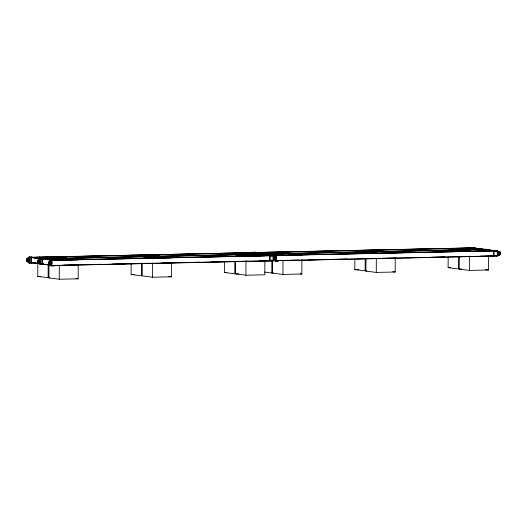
<?xml version="1.0" encoding="UTF-8"?>
<svg xmlns="http://www.w3.org/2000/svg" width="527" height="527" viewBox="0 0 527 527"><rect width="100%" height="100%" fill="white"/><g stroke="black" fill="none" stroke-linecap="round" stroke-linejoin="round"><path stroke-width="0.79" d="M250.43 252.723L251.083 252.802L29.025 257.479L251.135 252.677L28.965 257.334L28.952 262.644L43.741 263.974M31.304 262.565L29.657 262.604L29.67 257.558M29.71 262.742L29.729 257.433L28.965 257.334M31.047 262.709L31.06 257.407L41.422 258.737M31.482 262.703L32.028 262.993L29.057 262.657M31.501 256.978L32.048 257.367L28.978 257.031L26.857 258.829A1.647 1.502 -82.7 0 0 26.837 261.267L28.959 262.98L29.505 263.045L27.035 261.03L29.598 262.729M49.782 277.769L37.779 276.471L37.825 262.94M40.124 263.948L40.144 258.902L262.202 254.231L261.55 254.146M40.849 258.862L40.829 264.165L40.072 264.073L40.085 258.764L42.555 258.711M52.522 260.055L42.305 258.961L42.285 264.007L51.053 265.127M42.601 264.35L43.148 264.099M42.621 258.487L43.168 258.474L42.825 258.75M48.141 277.801L48.181 265.061M48.945 265.16L48.899 277.9L59.261 279.231L78.161 278.823L78.213 264.495M51.205 260.193L51.191 265.496L51.949 265.595L51.969 260.285L51.205 260.193L52.542 260.16M54.268 265.845L53.721 265.456L54.268 265.845L51.198 265.832L49.083 264.132A1.647 1.502 -82.7 0 1 49.083 261.688L51.218 259.89L54.288 259.903L51.317 260.206L49.281 261.919A1.331 1.212 -82.7 0 0 49.274 263.882L51.297 265.509L273.302 260.7L273.322 255.661L272.67 255.575M53.741 260.075L54.288 259.903M59.261 279.231L59.307 265.694M141.506 263.059L141.46 275.799L131.098 274.468L131.137 264.119M142.264 263.157L142.218 275.898L152.58 277.222L171.479 276.82L171.532 262.486M152.58 277.222L152.626 262.894M234.844 261.853L234.805 273.79L224.443 272.466L224.482 261.32M264.877 260.483L264.824 274.811L245.925 275.219L235.562 273.888L235.609 261.155M241.656 252.986L252.018 254.212M245.925 275.219L245.971 260.891M252.776 254.416L263.138 255.641M255.009 254.113L255.015 252.598L264.594 253.718L263.131 254.824M255.457 252.169L255.997 252.558L252.934 252.222L251.603 253.342M266.128 255.536L266.135 254.021L277.274 255.351M266.254 255.595L266.254 254.152L267.709 254.119M266.576 253.757L267.123 253.665L266.781 253.942M269.969 260.272L269.982 256.287M273.46 272.96L271.813 272.999L271.86 260.259M272.617 260.358L272.578 273.098L282.933 274.422L301.839 274.02L301.892 259.686M49.274 263.882L51.837 265.582L273.361 260.839L273.375 255.536L54.241 260.127L32.76 257.367M275.917 255.476L275.904 260.786L275.14 260.687L275.16 255.378L497.33 250.72L497.31 256.03L275.792 260.773L273.697 259.132M278.216 261.036L277.676 260.648L278.216 261.036L275.153 261.023L273.961 260.068M277.696 255.325L278.236 255.094L275.272 255.397L274.126 256.359M282.933 274.422L282.986 260.891M366.805 270.957L354.803 269.666L354.836 259.317M365.158 270.99L365.204 258.256M365.962 258.355L365.922 271.089L376.278 272.419L395.184 272.011L395.23 257.683M376.278 272.419L376.324 258.889M458.523 256.254L458.483 268.987L448.121 267.657L448.154 257.308M488.555 255.681L488.503 270.008L469.603 270.417L459.241 269.086L459.287 256.346M469.603 270.417L469.649 256.082M493.924 255.457L493.937 251.478M29.077 257.347L27.042 259.067L27.582 259.139L29.617 257.42M26.857 258.829L27.397 258.895L29.525 257.104L32.048 257.051M40.197 258.777L38.161 260.496A1.331 1.212 -82.7 0 0 38.155 262.453L40.619 264.475L37.964 262.703A1.647 1.502 -82.7 0 1 37.964 260.266L40.098 258.461L43.168 258.474M40.645 258.533L38.517 260.325L37.977 260.252M38.161 260.496L38.702 260.562L40.737 258.849L262.255 254.106L43.122 258.698M49.09 261.682L49.637 261.748L51.765 259.956M49.281 261.919L49.821 261.991L51.857 260.272M252.011 253.401L253.032 252.538M252.15 253.415L253.474 252.295L256.003 252.242M252.552 253.467L253.573 252.611M262.723 254.772L264.053 253.652L267.123 253.665M263.671 254.897L264.692 254.034L486.21 249.297L267.077 253.889M273.579 256.425L275.173 255.081L278.236 255.094M275.713 255.147L273.52 256.932A1.647 1.502 -82.7 0 0 273.572 259.383L275.693 261.089M273.704 257.176L275.812 255.463M246.722 253.303L251.754 253.217A1.996 1.818 -82.7 0 1 252.426 253.342M470.677 248.494L475.71 248.408A1.996 1.818 -82.7 0 1 476.375 248.533M264.152 253.968L264.758 253.955M265.819 253.928L266.273 253.922M152.395 258.125L171.545 257.71L161.031 256.28M245.714 256.122L264.89 255.707L254.258 254.383M51.969 260.285L273.375 255.536M273.322 255.661L51.264 260.331L51.244 265.371L51.896 265.456M273.197 256.069L273.862 256.05A1.996 1.818 -82.7 0 1 274.995 259.561M497.152 251.254L497.817 251.241A1.996 1.818 -82.7 0 1 498.964 251.662M273.329 256.082L273.994 256.069A1.996 1.818 -82.7 0 1 275.127 259.58M497.284 251.274L497.949 251.26A1.996 1.818 -82.7 0 1 499.458 254.304M28.959 262.98L32.028 262.993M40.177 264.086L40.783 264.073M41.844 264.047L42.298 264.04M43.293 264.113L40.717 264.152L38.155 262.453M40.078 264.402L43.148 264.422M63.589 265.107L76.758 264.824M87.462 264.594L101.454 264.29M112.152 264.067L126.144 263.763M136.842 263.533L150.834 263.23M161.539 263.006L175.531 262.703M186.229 262.472L199.397 262.189M210.925 261.945L224.094 261.662M235.615 261.412L248.784 261.128M259.482 260.898L273.302 260.7M284.251 260.371L298.242 260.068M308.941 259.837L322.116 259.554M333.637 259.304L346.806 259.027M357.504 258.797L371.495 258.493M382.2 258.263L396.192 257.966M406.89 257.736L420.882 257.433M431.587 257.202L444.755 256.919M456.277 256.675L469.445 256.392M480.143 256.162L494.142 255.858M275.14 260.687L497.257 255.891M51.198 265.832L51.989 265.812M52.931 265.792L53.721 265.779M275.153 261.023L277.676 260.97M37.779 276.471L40.243 276.418M131.098 274.468L134.385 274.396M224.443 272.466L226.906 272.413M354.803 269.666L358.907 269.574M448.121 267.657L450.585 267.604M235.562 273.888L238.85 273.823M459.241 269.086L461.705 269.033M497.33 250.72L278.17 255.318L256.689 252.558M474.386 247.907L475.038 247.993L252.973 252.664L475.09 247.868L252.92 252.525L253.685 252.624M485.505 249.337L486.157 249.423L264.093 254.093M496.625 250.766L497.277 250.845L275.213 255.523L275.199 260.562L275.845 260.648M473.674 247.901L484.03 249.231M484.794 249.324L495.149 250.654M473.549 248.033L483.911 249.363M495.031 250.793L483.213 249.495L493.575 250.819M471.975 247.934L493.456 250.694M472.093 248.065L482.455 249.396M473.944 248.573L476.599 248.52A1.996 1.818 -82.7 0 1 477.264 248.645M484.168 249.89L486.829 249.831A1.996 1.818 -82.7 0 1 487.666 250.035M467.185 248.039L477.548 249.37M478.305 249.462L488.667 250.793M467.093 248.145L477.449 249.475M478.213 249.574L488.569 250.905L469.669 251.307L459.307 249.982M448.088 248.448L458.45 249.778M459.208 249.877L469.57 251.208M448.187 248.553L458.549 249.884M496.553 255.931L497.31 256.03M373.867 250.042L384.229 251.372M384.987 251.471L395.349 252.802M373.768 250.154L384.13 251.478M384.888 251.577L395.25 252.907L376.344 253.316L365.988 251.985M354.77 250.45L365.132 251.781M365.89 251.88L376.252 253.21M354.869 250.556L365.224 251.886M485.314 269.6L488.503 270.008M280.522 252.044L290.884 253.375M291.642 253.474L302.004 254.804M280.423 252.156L290.785 253.487M291.543 253.586L301.905 254.91L283.006 255.318L272.643 253.988M261.425 252.459L271.787 253.79M272.545 253.882L282.907 255.213M261.524 252.565L271.886 253.889M277.9 255.371L278.236 255.411M252.934 252.222L253.474 252.295M255.14 252.723L263.902 253.849M266.254 254.152L275.819 255.378M264.04 253.955L264.798 254.054M249.719 252.71L260.081 254.04M260.839 254.139L271.201 255.463M249.6 252.841L259.956 254.172M271.076 255.602L259.258 254.304L269.62 255.635M248.019 252.743L269.521 255.503M248.145 252.874L258.5 254.205M249.989 253.388L252.644 253.329A1.996 1.818 -82.7 0 1 253.79 253.75M260.219 254.699L262.874 254.64A1.996 1.818 -82.7 0 1 263.546 254.765M392.793 271.708L395.184 272.011M243.237 252.848L253.592 254.179M254.357 254.277L264.712 255.602M243.138 252.953L253.77 254.277M224.14 253.256L234.495 254.587M235.259 254.686L245.615 256.017M224.232 253.362L234.871 254.686M235.352 254.791L245.99 256.115M273.414 260.114L275.008 260.318M273.289 260.252L276.477 260.661M272.597 260.74L273.361 260.839M269.587 260.569L271.181 260.773M267.887 260.608L269.481 260.812M300.245 273.816L301.839 274.02M149.912 254.851L160.425 256.287M149.82 254.963L160.175 256.293M160.939 256.385L171.295 257.716M264.646 272.077L271.813 272.999M130.815 255.266L141.526 256.689M141.934 256.689L152.646 258.118M56.567 256.86L66.929 258.184M67.687 258.283L78.049 259.613M56.475 256.965L67.107 258.289M67.594 258.395L78.227 259.719L59.05 260.127L48.688 258.797M37.47 257.268L48.207 258.698M48.589 258.698L59.327 260.121M37.569 257.374L47.931 258.704M53.945 260.18L54.288 260.219M28.978 257.031L29.525 257.104M32.641 257.505L42.2 258.731M51.745 260.061L42.18 258.829L42.167 264.139L50.928 265.265M41.541 258.862L31.185 257.538L31.165 262.578L39.933 263.704M42.305 258.961L51.066 260.088M40.144 258.902L40.79 258.988M168.291 276.411L171.479 276.82M26.837 261.267L27.391 261.346M37.957 262.696L38.511 262.775A1.647 1.502 -82.7 0 1 38.504 260.331M49.077 264.119L51.738 265.904M34.215 262.749L35.81 262.953M46.132 264.277L47.726 264.482M32.74 262.677L39.117 263.493M45.454 264.31L47.845 264.613M49.439 264.817L51.033 265.022M29.005 262.518L29.657 262.604M75.769 278.519L78.161 278.823M49.617 264.192A1.647 1.502 -82.7 0 1 49.624 261.761M49.815 263.948A1.331 1.212 -82.7 0 1 49.821 261.991M38.695 262.525A1.331 1.212 -82.7 0 1 38.702 260.562M27.378 261.339A1.647 1.502 -82.7 0 1 27.384 258.909M38.221 262.024A0.902 0.823 -82.7 0 1 38.655 260.575A0.902 0.823 -82.7 0 1 39.677 261.57A0.902 0.823 -82.7 0 1 38.412 262.209M264.435 254.884A1.996 1.818 -82.7 0 0 263.763 254.758L260.977 254.798L263.632 254.739A1.996 1.818 -82.7 0 1 264.304 254.864M262.742 254.627A1.996 1.818 -82.7 0 1 263.579 254.831M274.751 256.168A1.996 1.818 -82.7 0 1 276.563 258.118A1.996 1.818 -82.7 0 1 274.738 260.147M251.623 253.197A1.996 1.818 -82.7 0 1 252.295 253.322M274.323 257.248A0.902 0.823 -82.7 0 1 274.547 258.652A0.902 0.823 -82.7 0 1 273.25 258.566M274.198 257.426A0.902 0.823 -82.7 0 1 273.783 258.876M274.277 256.774A1.331 1.212 -82.7 0 1 274.271 259.33A1.331 1.212 -82.7 0 0 274.257 256.801M274.33 256.965A1.331 1.212 -82.7 0 1 274.317 259.027M252.512 253.309A1.996 1.818 -82.7 0 1 253.658 253.731M273.77 259.139A1.331 1.212 -82.7 0 1 273.776 257.183M488.384 250.068A1.996 1.818 -82.7 0 0 487.719 249.943L484.932 249.989L487.587 249.93A1.996 1.818 -82.7 0 1 488.259 250.055M486.698 249.818A1.996 1.818 -82.7 0 1 487.534 250.022M498.707 251.359A1.996 1.818 -82.7 0 1 500.518 253.309A1.996 1.818 -82.7 0 1 498.694 255.338M475.578 248.388A1.996 1.818 -82.7 0 1 476.25 248.513M498.272 252.44A0.902 0.823 -82.7 0 1 498.502 253.843A0.902 0.823 -82.7 0 1 497.198 253.757M497.205 252.769A0.902 0.823 -82.7 0 1 497.745 252.367M498.206 252.69A0.902 0.823 -82.7 0 1 497.738 254.067M498.661 252.202A1.331 1.212 -82.7 0 1 498.654 254.264M498.641 252.69A1.331 1.212 -82.7 0 1 498.173 254.297M499.339 252.11A1.996 1.818 -82.7 0 1 499.332 254.291M498.95 254.752A1.996 1.818 -82.7 0 1 498.799 254.877M499.082 254.772A1.996 1.818 -82.7 0 1 498.773 255.002M498.529 252.189A1.331 1.212 -82.7 0 1 498.522 254.245M477.745 248.942A1.996 1.818 -82.7 0 1 477.884 249.073M476.467 248.5A1.996 1.818 -82.7 0 1 477.139 248.625M39.051 257.235L49.406 258.671L39.051 257.235M50.17 258.658L60.526 260.094L50.17 258.658M54.992 256.893L65.355 258.329L54.992 256.893M66.112 258.316L76.474 259.752L66.112 258.316M132.396 255.226L142.751 256.662L132.396 255.226M143.515 256.656L153.871 258.092L143.515 256.656M148.337 254.884L158.699 256.32L148.337 254.884M159.457 256.313L169.819 257.749L159.457 256.313M225.714 253.223L236.076 254.66L225.714 253.223M236.834 254.653L247.196 256.089L236.834 254.653M263.006 252.426L273.361 253.862L263.006 252.426M269.85 256.274L269.837 260.252L274.87 260.167A1.996 1.818 -82.7 0 0 276.695 258.131A1.996 1.818 -82.7 0 0 274.883 256.181L269.85 256.274M274.126 253.849L284.481 255.285L274.126 253.849M278.948 252.084L289.303 253.52L278.948 252.084M290.067 253.507L300.423 254.943L290.067 253.507M356.351 250.417L366.706 251.853L356.351 250.417M367.464 251.847L377.826 253.283L367.464 251.847M372.293 250.075L382.648 251.511L372.293 250.075M383.412 251.504L393.768 252.94L383.412 251.504M449.669 248.415L460.025 249.851L449.669 248.415M460.789 249.844L471.145 251.28L460.789 249.844M465.611 248.072L475.973 249.508L465.611 248.072M476.731 249.502L487.093 250.938L476.731 249.502M493.806 251.465L493.792 255.443L498.825 255.351A1.996 1.818 -82.7 0 0 500.65 253.322A1.996 1.818 -82.7 0 0 498.838 251.372L493.806 251.465M29.426 260.957A1.331 1.212 -82.7 0 0 28.728 258.803A1.331 1.212 -82.7 0 0 27.358 260.582A1.331 1.212 -82.7 0 0 29.426 260.957M28.669 260.858A1.331 1.212 -82.7 0 0 27.971 258.704A1.331 1.212 -82.7 0 0 26.6 260.483A1.331 1.212 -82.7 0 0 28.669 260.858M29.13 260.687A0.902 0.823 -82.7 0 0 28.656 259.225A0.902 0.823 -82.7 0 0 27.727 260.43A0.902 0.823 -82.7 0 0 29.13 260.687M28.372 260.588A0.902 0.823 -82.7 0 0 27.898 259.126A0.902 0.823 -82.7 0 0 26.969 260.331A0.902 0.823 -82.7 0 0 28.372 260.588M40.25 262.11A0.902 0.823 -82.7 0 0 39.775 260.648A0.902 0.823 -82.7 0 0 38.846 261.86A0.902 0.823 -82.7 0 0 40.25 262.11M40.546 262.38A1.331 1.212 -82.7 0 0 39.848 260.233A1.331 1.212 -82.7 0 0 38.478 262.011A1.331 1.212 -82.7 0 0 40.546 262.38M39.782 262.288A1.331 1.212 -82.7 0 0 39.09 260.134A1.331 1.212 -82.7 0 0 37.72 261.912A1.331 1.212 -82.7 0 0 39.782 262.288M51.369 263.54A0.902 0.823 -82.7 0 0 50.895 262.077A0.902 0.823 -82.7 0 0 49.966 263.283A0.902 0.823 -82.7 0 0 51.369 263.54M51.666 263.81A1.331 1.212 -82.7 0 0 50.967 261.655A1.331 1.212 -82.7 0 0 49.597 263.434A1.331 1.212 -82.7 0 0 51.666 263.81M50.612 263.441A0.902 0.823 -82.7 0 0 50.137 261.978A0.902 0.823 -82.7 0 0 49.209 263.19A0.902 0.823 -82.7 0 0 50.612 263.441M50.902 263.711A1.331 1.212 -82.7 0 0 50.21 261.563A1.331 1.212 -82.7 0 0 48.84 263.335A1.331 1.212 -82.7 0 0 50.902 263.711M275.325 258.731A0.902 0.823 -82.7 0 0 274.85 257.268A0.902 0.823 -82.7 0 0 273.921 258.474A0.902 0.823 -82.7 0 0 275.325 258.731M275.7 258.777A0.902 0.823 -82.7 0 0 275.232 257.314A0.902 0.823 -82.7 0 0 274.297 258.526A0.902 0.823 -82.7 0 0 275.7 258.777M275.614 259.001A1.331 1.212 -82.7 0 0 274.923 256.847A1.331 1.212 -82.7 0 0 273.553 258.625A1.331 1.212 -82.7 0 0 275.614 259.001M275.996 259.047A1.331 1.212 -82.7 0 0 275.305 256.899A1.331 1.212 -82.7 0 0 273.935 258.671A1.331 1.212 -82.7 0 0 275.996 259.047M275.746 259.014A1.331 1.212 -82.7 0 0 275.054 256.866A1.331 1.212 -82.7 0 0 273.684 258.645A1.331 1.212 -82.7 0 0 275.746 259.014M499.28 253.922A0.902 0.823 -82.7 0 0 498.805 252.459A0.902 0.823 -82.7 0 0 497.87 253.665A0.902 0.823 -82.7 0 0 499.28 253.922M499.655 253.968A0.902 0.823 -82.7 0 0 499.188 252.505A0.902 0.823 -82.7 0 0 498.252 253.718A0.902 0.823 -82.7 0 0 499.655 253.968M499.57 254.192A1.331 1.212 -82.7 0 0 498.878 252.038A1.331 1.212 -82.7 0 0 497.508 253.816A1.331 1.212 -82.7 0 0 499.57 254.192M499.952 254.238A1.331 1.212 -82.7 0 0 499.253 252.084A1.331 1.212 -82.7 0 0 497.883 253.862A1.331 1.212 -82.7 0 0 499.952 254.238M499.701 254.205A1.331 1.212 -82.7 0 0 499.01 252.058A1.331 1.212 -82.7 0 0 497.64 253.83A1.331 1.212 -82.7 0 0 499.701 254.205"/></g></svg>
